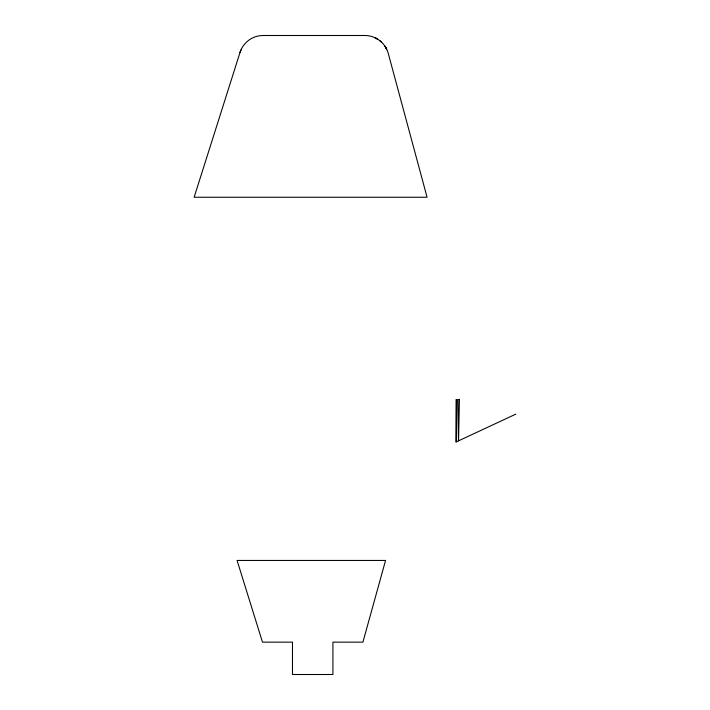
<?xml version="1.0" encoding="UTF-8"?>
<svg xmlns="http://www.w3.org/2000/svg" width="710" height="710" viewBox="0 0 710 710"><rect width="100%" height="100%" fill="white"/><g stroke="black" fill="none" stroke-linecap="round" stroke-linejoin="round"><path stroke-width="1.06" d="M456.477 441.798L456.912 399.49L456.104 399.49L455.855 442.09L515.868 414.108M240.024 52.433L194.132 197.247L427.074 197.247L388.272 53.445A24.264 24.264 0 0 0 364.851 35.5L263.153 35.5A24.264 24.264 0 0 0 240.024 52.433L241.018 49.833M379.601 40.505L381.607 42.218M459.423 399.49L458.553 440.83L458.021 399.49L459.423 399.49M385.565 560.447L362.908 642.142L332.919 642.142L332.919 674.5L292.476 674.5L292.476 642.142L262.478 642.142L237.087 560.447L385.565 560.447M375.093 37.772L377.267 38.917L375.093 37.772M385.299 46.709L385.006 46.256L386.675 49.176L385.299 46.709"/></g></svg>
